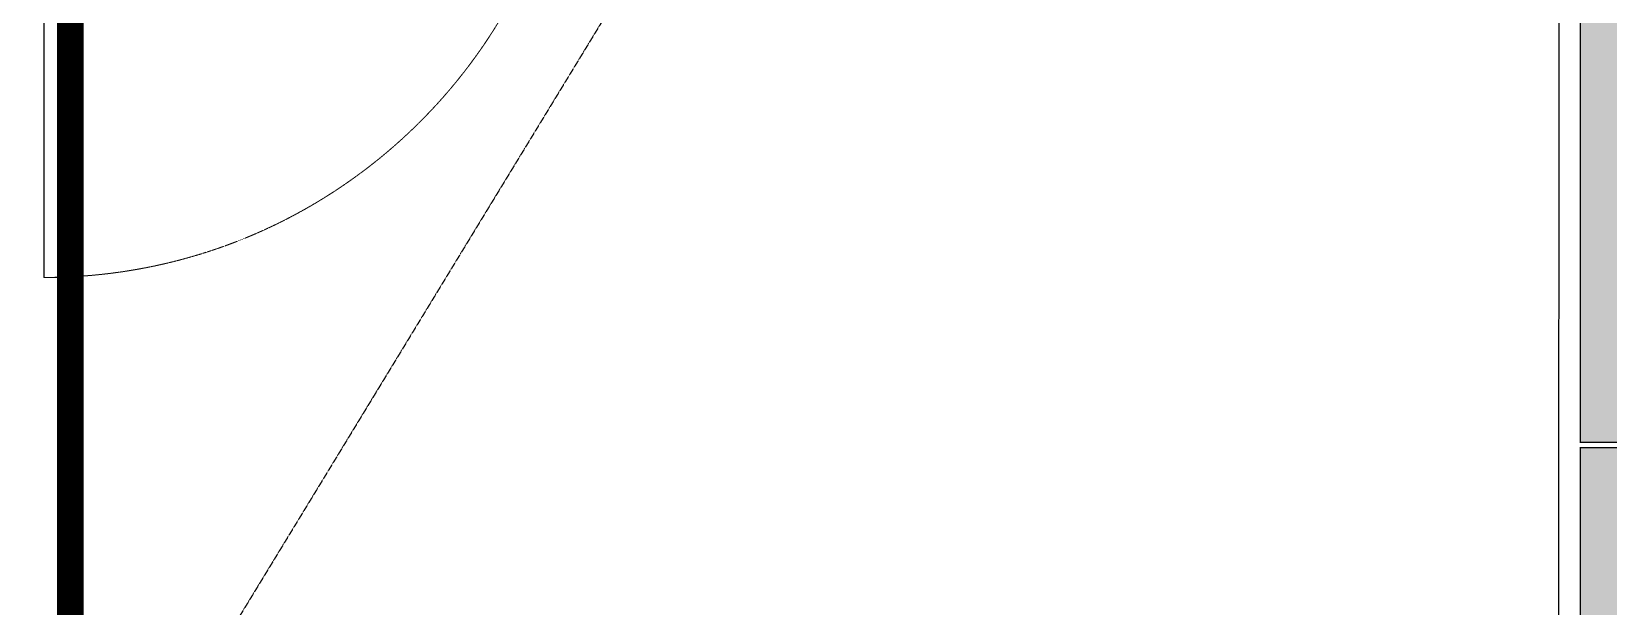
# Model space of a CAD drawing. Header units: centimetres. Extents: x -6122352 to 6876996, y -1694241 to 2592194.
# Drawn here: x 215964 to 218930, y -30406 to -29324 of the extents above; entities that cross this region are included whole.
import ezdxf
from ezdxf.xclip import XClip

# ---------------------------------------------------------------- set-up
doc = ezdxf.new("R2010")
doc.units = ezdxf.units.CM
doc.header["$MEASUREMENT"] = 0
doc.header["$XCLIPFRAME"] = 2
for name, pattern in [('23585-XR-AR-END-GROUND FLOOR$0$XR-END-GROUND FLOOR PLAN$0$HIDDEN2', [0.1875, 0.125, -0.0625]), ('DASHED2', [0.375, 0.25, -0.125]), ('XR-AR-END-SETTING OUT PLAN$0$23261-XR-AR-SI-GF$0$HIDDEN', [0.375, 0.25, -0.125]), ('XR-AR-END-SETTING OUT PLAN$0$23585-XR-AR-END-GROUND FLOOR$0$XR-END-GROUND FLOOR PLAN$0$HIDDEN2', [0.1875, 0.125, -0.0625])]:
    doc.linetypes.add(name, pattern=pattern)
doc.layers.add('08-Compound Wall-2', color=6, linetype='Continuous', lineweight=25, true_color=0xff00ff)
for name, color, linetype in [('23585-XR-AR-BOUNDARY WALLS AND SETBACKS$0$setback', 7, 'XR-AR-END-SETTING OUT PLAN$0$23261-XR-AR-SI-GF$0$HIDDEN'), ('@MI-REF LAYER', 7, 'Continuous'), ('@MI-TYPE-02', 6, 'Continuous'), ('B_TH_4', 7, 'Continuous')]:
    doc.layers.add(name, color=color, linetype=linetype)
for name, color, linetype, lineweight in [('23585-XR-AR-END-GROUND FLOOR$0$A-LOVR-PLAN', 251, 'Continuous', 9), ('A-ANNO-TEXT', 3, 'Continuous', 25), ('XR-AR-END-SETTING OUT PLAN$0$23585-XR-AR-END-GROUND FLOOR$0$A-LOVR-PLAN', 111, 'Continuous', 9)]:
    doc.layers.add(name, color=color, linetype=linetype, lineweight=lineweight)
doc.styles.get("Standard").update_dxf_attribs({"font": 'arial.ttf'})
doc.dimstyles.new('LEADER', dxfattribs={"dimtxt": 0.18, "dimasz": 0.25, "dimexe": 0.18, "dimexo": 0.0625, "dimgap": 0.09, "dimtad": 0, "dimtih": 1, "dimtoh": 1, "dimdec": 4, "dimzin": 0, "dimdsep": 46, "dimtxsty": 'Standard', "dimblk": 'DOT', "dimcen": 0.09, "dimadec": 0, "dimazin": 0, "dimtfac": 1, "dimtdec": 4, "dimtofl": 0, "dimtmove": 0, "dimatfit": 3, "dimldrblk": 'DOT', "dimfxl": 1, "dimtolj": 1, "dimtzin": 0, "dimarcsym": 0})

# ---------------------------------------------------------------- blocks, each defined once
blk = doc.blocks.new('23585-XR-AR-BOUNDARY WALLS AND SETBACKS')
at = {"layer": '08-Compound Wall-2'}
blk.add_lwpolyline([(496524.4839487155, 2769014.901745555), (496542.1054375808, 2768998.755668251), (496548.2195713391, 2769005.428258009), (496552.2729700578, 2769009.85205661), (496556.3263700599, 2769014.27585661), (496560.3799717189, 2769018.699658422), (496564.4333700582, 2769023.123456611), (496570.5472150205, 2769029.796126824), (496552.9259339739, 2769045.942378681)], dxfattribs=at)
at = {"layer": '23585-XR-AR-BOUNDARY WALLS AND SETBACKS$0$setback', "ltscale": 40, "const_width": 0.05}
blk.add_lwpolyline([(496566.5175064926, 2769029.690835418), (496552.1402773515, 2769042.864586073), (496547.9178448582, 2769038.256346177), (496543.8642242033, 2769033.832523635), (496539.8108491079, 2769029.408750815), (496535.7574491076, 2769024.984950815), (496531.7040491079, 2769020.561150815), (496527.549074058, 2769016.02653201), (496541.9264526076, 2769002.852942238), (496546.0814402089, 2769007.387440306), (496550.1348017803, 2769011.811198366), (496554.1882017829, 2769016.234998366), (496558.2418515895, 2769020.658852724), (496562.2952017803, 2769025.082598366), (496566.5175064926, 2769029.690835418)], dxfattribs=at)
blk = doc.blocks.new('A$C9d9485f6')
at = {"layer": 'A-ANNO-TEXT', "rotation": 312.4881850805905}
blk.add_blockref('23585-XR-AR-BOUNDARY WALLS AND SETBACKS', (-2377088.534775567, -1504219.252137818), dxfattribs=at)
blk = doc.blocks.new('XR-AR-END-SETTING OUT PLAN$0$23585-XR-AR-END-GROUND FLOOR$0$XR-END-GROUND FLOOR PLAN$0$A$C45491A9B')
blk.add_lwpolyline([(-50, 0), (0, 0), (0, 1000), (-50, 1000)], close=True)
at = {"color": 8, "linetype": 'XR-AR-END-SETTING OUT PLAN$0$23585-XR-AR-END-GROUND FLOOR$0$XR-END-GROUND FLOOR PLAN$0$HIDDEN2'}
blk.add_arc((0, -4.547473508864641e-13), 1000, 90, 180, dxfattribs=at)
blk = doc.blocks.new('23585-XR-AR-END-GROUND FLOOR$0$XR-END-GROUND FLOOR PLAN$0$A$C45491A9B')
blk.add_lwpolyline([(-50, 0), (0, 0), (0, 1000), (-50, 1000)], close=True)
at = {"color": 8, "linetype": '23585-XR-AR-END-GROUND FLOOR$0$XR-END-GROUND FLOOR PLAN$0$HIDDEN2'}
blk.add_arc((0, -4.547473508864641e-13), 1000, 90, 180, dxfattribs=at)
blk = doc.blocks.new('XR-AR-END-SETTING OUT PLAN')
at = {"layer": '23585-XR-AR-END-GROUND FLOOR$0$A-LOVR-PLAN'}
blk.add_blockref('23585-XR-AR-END-GROUND FLOOR$0$XR-END-GROUND FLOOR PLAN$0$A$C45491A9B', (2950.044147029549, 10600.00058481902), dxfattribs=at)
at = {"layer": 'XR-AR-END-SETTING OUT PLAN$0$23585-XR-AR-END-GROUND FLOOR$0$A-LOVR-PLAN', "color": 8}
blk.add_blockref('XR-AR-END-SETTING OUT PLAN$0$23585-XR-AR-END-GROUND FLOOR$0$XR-END-GROUND FLOOR PLAN$0$A$C45491A9B', (2950.100967720151, 10600.00058603287), dxfattribs=at)
blk = doc.blocks.new('END UNIT')
at = {"xscale": 0.001, "yscale": 0.001, "zscale": 0.001}
blk.add_blockref('XR-AR-END-SETTING OUT PLAN', (-9.150201729830158, 0), dxfattribs=at)
blk = doc.blocks.new('TH_4')
blk.add_blockref('END UNIT', (495802.3053798428, 2769130.514097063))
blk = doc.blocks.new('A$C780da55d')
at = {"layer": 'B_TH_4', "xscale": 1.000039159572381, "yscale": 1.000039159572381, "zscale": 1.000039159572381}
blk.add_blockref('TH_4', (-495814.0704651335, -2769239.302089663), dxfattribs=at)
blk = doc.blocks.new('23585-XR-AR-MALDIVE-2$0$TH_4')
blk.add_blockref('A$C780da55d', (495794.655359471, 2769130.864096801))
blk = doc.blocks.new('_Dot')
at = {"color": 0, "linetype": 'ByBlock', "lineweight": -2}
blk.add_line((-0.5, 0), (-1, 0), dxfattribs=at)
at = {"color": 0, "linetype": 'ByBlock', "const_width": 0.5}
blk.add_lwpolyline([(-0.25, 0, 1), (0.25, 0, 1)], format="xyb", close=True, dxfattribs=at)
blk = doc.blocks.new('T2-PARTITION WALL')
at = {"layer": '@MI-TYPE-02'}
h = blk.add_hatch(color=256, dxfattribs=at)
h.dxf.hatch_style = 1
h.paths.add_polyline_path([(-71.02508106571622, -42098.55009387963), (-68.87369340774603, -48000.4032188518), (51.12629905209178, -48000.44575863145), (48.97491139412159, -42098.59263365931)])
h.paths.add_polyline_path([(-68.89454710215796, -36088.55047151487), (-71.02153608424123, -42088.55009450795), (48.97845637565479, -42088.5926342876), (51.10544535767986, -36088.59301129446)])
h.paths.add_polyline_path([(-66.7640131386579, -30078.55084915002), (-68.89100212074118, -36078.55047214316), (51.10899033915484, -36078.59301192281), (53.23597932123812, -30078.59338892964)])
h.paths.add_polyline_path([(-64.63347917504143, -24068.55122678523), (-66.7604681570665, -30068.55084977832), (53.23952430277131, -30068.59338955799), (55.36651328485459, -24068.59376656482)])
h.paths.add_polyline_path([(-64.59134481713409, -23929.04480615037), (-63.51631047029514, -17929.04490245861), (56.48368760355515, -17929.06640314552), (55.40865325671621, -23929.06630683731)])
h.paths.add_polyline_path([(-63.51451874629129, -17919.04490261909), (-62.43948439945234, -11919.04499892736), (57.56051367439795, -11919.0664996143), (56.48547932755901, -17919.06640330606)])
h.paths.add_polyline_path([(-62.43769267533207, -11909.04499908781), (-61.36265832849313, -5909.045095396083), (58.63733974535717, -5909.066596083023), (57.56230539846001, -11909.06649977478)])
h.paths.add_polyline_path([(-61.36086660448927, -5899.04509555659), (-60.01430928823538, 0.01075290745939128), (59.98568878561491, -0.01074777948088013), (58.63913146936102, -5899.066596243531)])
at = {"layer": '@MI-TYPE-02', "const_width": 2.5}
for points in [[(-62.43769267533207, -11909.04499908781), (-61.36265832849313, -5909.045095396083), (58.63733974535717, -5909.066596083023), (57.56230539846001, -11909.06649977478)], [(-63.51451874629129, -17919.04490261909), (-62.43948439945234, -11919.04499892736), (57.56051367439795, -11919.0664996143), (56.48547932755901, -17919.06640330606)]]:
    blk.add_lwpolyline(points, close=True, dxfattribs=at)

msp = doc.modelspace()

# ---------------------------------------------------------------- block references
at = {"layer": '@MI-REF LAYER', "xscale": 1000, "yscale": 1000, "zscale": 1000}
msp.add_blockref('A$C9d9485f6', (-23958.95045533385, 48155.57226163784), dxfattribs=at)

# ---------------------------------------------------------------- next in the draw order: block references
at = {"layer": '@MI-REF LAYER'}
ref = msp.add_blockref('23585-XR-AR-MALDIVE-2$0$TH_4', (496504862.4498472, 2769024055.547623), dxfattribs=dict(at, xscale=999.9999999999998, yscale=999.9999999999998, zscale=999.9999999999998, rotation=179.9898040398786))
XClip(ref).set_block_clipping_path([(495835.395434496, 2769130.514280566), (495835.3952705087, 2769154.444298339), (495826.305498607, 2769154.4144163365), (495820.30549567053, 2769154.414378845), (495814.30549083604, 2769154.414341355), (495808.30534843216, 2769154.4144513216), (495802.3053460559, 2769154.4144138293), (495793.2152887052, 2769154.454261816), (495793.2154342416, 2769130.515507221)])

# ---------------------------------------------------------------- next in the draw order: block references
msp.add_blockref('T2-PARTITION WALL', (218939.5937451228, -18188.19637374493))

# ---------------------------------------------------------------- next in the draw order: leaders
at = {"layer": '@MI-REF LAYER', "linetype": 'DASHED2'}
msp.add_leader([(217359.9233249718, -28775.09913778167), (214734.8881616791, -33085.02927162233)], dimstyle='LEADER', dxfattribs=at)

doc.saveas('drawing.dxf')
